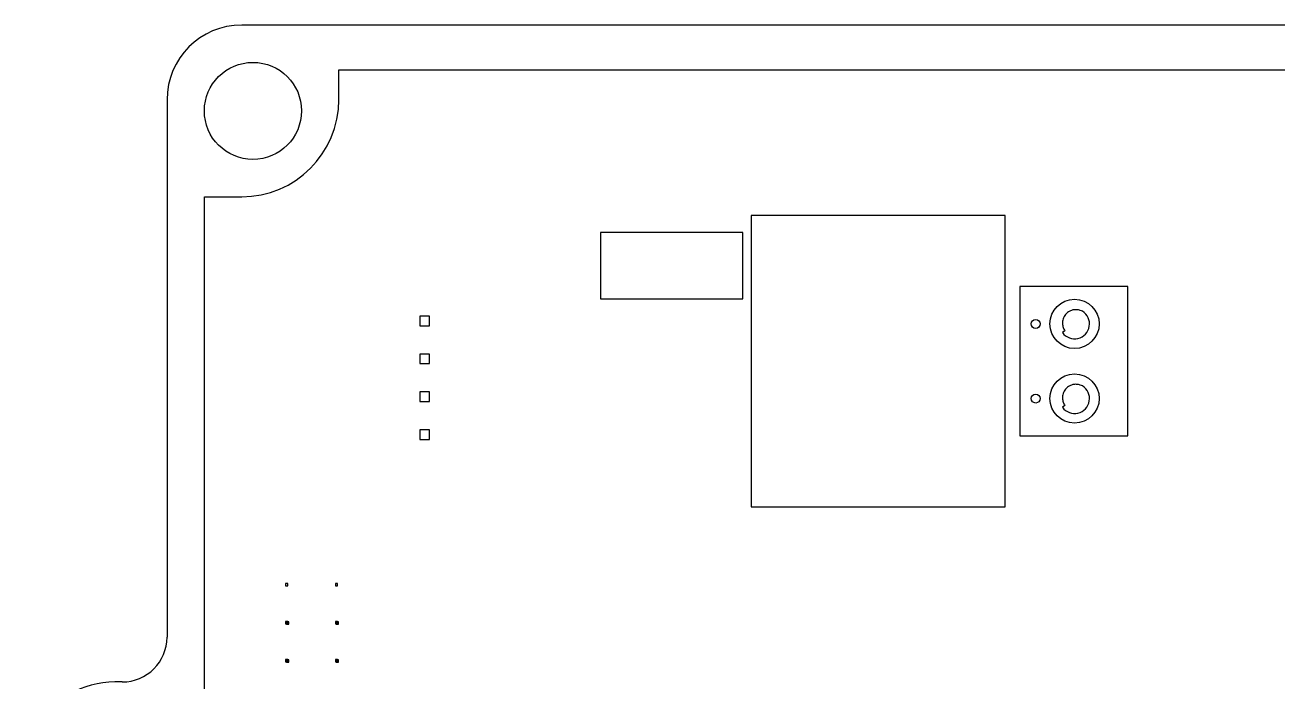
# Model space of a CAD drawing. Header units: millimetres. Extents: x -106 to 841, y -50 to 594.
# Drawn here: x -95.7 to -11.9, y 8.1 to 52.1 of the extents above; entities that cross this region are included whole.
import ezdxf

# ---------------------------------------------------------------- set-up
doc = ezdxf.new("R2010")
doc.units = ezdxf.units.MM

msp = doc.modelspace()

# ---------------------------------------------------------------- linework, layer by layer
for p, q in [((6.993, 52.11), (-81.206, 52.11)), ((-74.706, 47.11), (-74.706, 49.11)), ((-74.706, 49.11), (-6.607, 49.11)), ((-86.206, 47.11), (-86.206, 11.11)), ((-83.706, -14.748), (-83.706, 40.61)), ((-83.706, 40.61), (-81.206, 40.61)), ((-30.117, 39.344), (-47.117, 39.344)), ((-47.117, 39.344), (-47.117, 19.844)), ((-30.117, 19.844), (-30.117, 39.344)), ((-47.664, 38.207), (-57.189, 38.207)), ((-57.189, 38.207), (-57.189, 33.762)), ((-47.664, 33.762), (-47.664, 38.207)), ((-21.912, 34.594), (-29.133, 34.594)), ((-29.133, 34.594), (-29.133, 24.594)), ((-21.912, 24.594), (-21.912, 34.594)), ((-57.189, 33.762), (-47.664, 33.762)), ((-68.647, 32.614), (-69.287, 32.614)), ((-69.287, 32.614), (-69.287, 31.974)), ((-69.287, 31.974), (-68.647, 31.974)), ((-68.647, 31.974), (-68.647, 32.614)), ((-26.114, 31.624), (-26.276, 31.506)), ((-68.647, 30.074), (-69.287, 30.074)), ((-69.287, 30.074), (-69.287, 29.434)), ((-69.287, 29.434), (-68.647, 29.434)), ((-68.647, 29.434), (-68.647, 30.074)), ((-68.647, 27.534), (-69.287, 27.534)), ((-69.287, 27.534), (-69.287, 26.894)), ((-69.287, 26.894), (-68.647, 26.894)), ((-68.647, 26.894), (-68.647, 27.534)), ((-26.114, 26.624), (-26.276, 26.506)), ((-68.647, 24.994), (-69.287, 24.994)), ((-69.287, 24.994), (-69.287, 24.354)), ((-69.287, 24.354), (-68.647, 24.354)), ((-68.647, 24.354), (-68.647, 24.994)), ((-29.133, 24.594), (-21.912, 24.594)), ((-47.117, 19.844), (-30.117, 19.844)), ((-78.275, 14.698), (-78.275, 14.544)), ((-78.121, 14.698), (-78.275, 14.698)), ((-78.275, 14.544), (-78.121, 14.544)), ((-78.121, 14.544), (-78.121, 14.698)), ((-74.938, 14.698), (-74.938, 14.544)), ((-74.785, 14.698), (-74.938, 14.698)), ((-74.938, 14.544), (-74.785, 14.544)), ((-74.785, 14.544), (-74.785, 14.698)), ((-78.275, 12.158), (-78.275, 12.004)), ((-78.121, 12.158), (-78.275, 12.158)), ((-78.275, 12.004), (-78.212, 12.004)), ((-78.212, 12.132), (-78.212, 12.004)), ((-78.121, 12.132), (-78.212, 12.132)), ((-78.212, 12.004), (-78.121, 12.004)), ((-78.212, 12.004), (-78.212, 11.979)), ((-78.212, 11.979), (-78.058, 11.979)), ((-78.121, 12.132), (-78.121, 12.158)), ((-78.121, 12.004), (-78.121, 12.132)), ((-78.058, 12.132), (-78.121, 12.132)), ((-78.058, 11.979), (-78.058, 12.132)), ((-74.938, 12.158), (-74.938, 12.004)), ((-74.785, 12.158), (-74.938, 12.158)), ((-74.938, 12.004), (-74.875, 12.004)), ((-74.875, 12.132), (-74.875, 12.004)), ((-74.785, 12.132), (-74.875, 12.132)), ((-74.875, 12.004), (-74.785, 12.004)), ((-74.875, 12.004), (-74.875, 11.979)), ((-74.875, 11.979), (-74.722, 11.979)), ((-74.785, 12.132), (-74.785, 12.158)), ((-74.785, 12.004), (-74.785, 12.132)), ((-74.722, 12.132), (-74.785, 12.132)), ((-74.722, 11.979), (-74.722, 12.132)), ((-78.275, 9.618), (-78.275, 9.464)), ((-78.121, 9.618), (-78.275, 9.618)), ((-78.275, 9.464), (-78.212, 9.464)), ((-78.212, 9.592), (-78.212, 9.464)), ((-78.121, 9.592), (-78.212, 9.592)), ((-78.212, 9.464), (-78.121, 9.464)), ((-78.212, 9.464), (-78.212, 9.439)), ((-78.212, 9.439), (-78.058, 9.439)), ((-78.121, 9.592), (-78.121, 9.618)), ((-78.121, 9.464), (-78.121, 9.592)), ((-78.058, 9.592), (-78.121, 9.592)), ((-78.058, 9.439), (-78.058, 9.592)), ((-74.938, 9.618), (-74.938, 9.464)), ((-74.785, 9.618), (-74.938, 9.618)), ((-74.938, 9.464), (-74.875, 9.464)), ((-74.875, 9.592), (-74.875, 9.464)), ((-74.785, 9.592), (-74.875, 9.592)), ((-74.875, 9.464), (-74.785, 9.464)), ((-74.875, 9.464), (-74.875, 9.439)), ((-74.875, 9.439), (-74.722, 9.439)), ((-74.785, 9.592), (-74.785, 9.618)), ((-74.785, 9.464), (-74.785, 9.592)), ((-74.722, 9.592), (-74.785, 9.592)), ((-74.722, 9.439), (-74.722, 9.592)), ((-89.206, 8.11), (-89.706, 8.11))]:
    msp.add_line(p, q)
for centre, major_axis, start_param, end_param in [((-81.206, 47.11), (-5, 0), 4.712389, 6.283185), ((-81.206, 47.11), (6.5, 0), 4.712389, 6.283185), ((-25.467, 32.094), (1, 0), 3.769911, 7.294509), ((-25.467, 27.094), (1, 0), 3.769911, 7.294509), ((-89.206, 11.11), (0, -3), 0, 1.570796), ((-89.706, 2.11), (-6, 0), 4.712389, 7.853982)]:
    msp.add_ellipse(centre, major_axis=major_axis, ratio=1, start_param=start_param, end_param=end_param)
for centre, major_axis in [((-80.456, 46.36), (0, -3.25)), ((-25.467, 32.094), (-1.65, 0)), ((-28.067, 32.094), (-0.3, 0)), ((-25.467, 27.094), (-1.65, 0)), ((-28.067, 27.094), (-0.3, 0))]:
    msp.add_ellipse(centre, major_axis=major_axis, ratio=1)
for points, knots in [([(-24.936, 32.941), (-25.039, 32.993), (-25.131, 33.017), (-25.287, 33.045), (-25.379, 33.05), (-25.614, 33.026), (-25.73, 32.98), (-25.886, 32.895), (-25.986, 32.829), (-26.148, 32.633), (-26.202, 32.533), (-26.266, 32.324), (-26.277, 32.218), (-26.266, 32.111)], [-0.2209286, -0.2209286, -0.2209286, -0.2209286, -0.195817, -0.195817, -0.1617918, -0.1617918, -0.1080655, -0.1080655, -0.0653666, -0.0653666, -0.0322202, -0.0322202, -0.0000049, -0.0000049, -0.0000049, -0.0000049]), ([(-26.266, 32.111), (-26.268, 32.024), (-26.256, 31.937), (-26.205, 31.772), (-26.166, 31.695), (-26.114, 31.624)], [-0.05338792, -0.05338792, -0.05338792, -0.05338792, -0.02661897, -0.02661897, 0, 0, 0, 0]), ([(-24.936, 27.941), (-25.039, 27.993), (-25.131, 28.017), (-25.287, 28.045), (-25.379, 28.05), (-25.614, 28.026), (-25.73, 27.98), (-25.886, 27.895), (-25.986, 27.829), (-26.148, 27.633), (-26.202, 27.533), (-26.266, 27.324), (-26.277, 27.218), (-26.266, 27.111)], [-0.2209286, -0.2209286, -0.2209286, -0.2209286, -0.195817, -0.195817, -0.1617918, -0.1617918, -0.1080655, -0.1080655, -0.0653666, -0.0653666, -0.0322202, -0.0322202, -0.0000049, -0.0000049, -0.0000049, -0.0000049]), ([(-26.266, 27.111), (-26.268, 27.024), (-26.256, 26.937), (-26.205, 26.772), (-26.166, 26.695), (-26.114, 26.624)], [-0.05338792, -0.05338792, -0.05338792, -0.05338792, -0.02661897, -0.02661897, 0, 0, 0, 0])]:
    msp.add_open_spline(points, degree=3, knots=knots)

doc.saveas('drawing.dxf')
